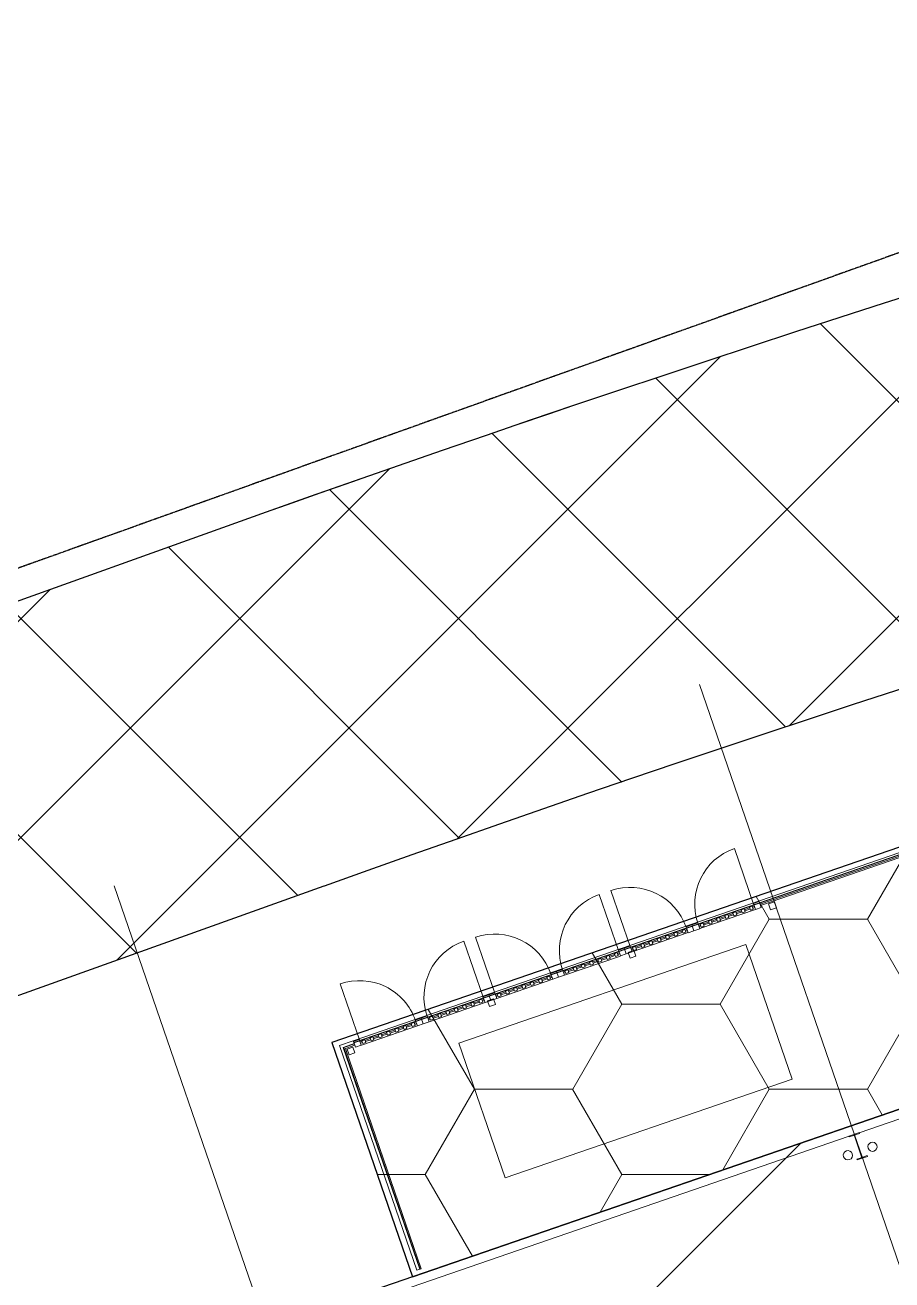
# Model space of a CAD drawing. Header units: millimetres. Extents: x 674 to 609626, y -20132 to 4061356.
# Drawn here: x 108803 to 122804, y 4012758 to 4033027 of the extents above; entities that cross this region are included whole.
import ezdxf

# ---------------------------------------------------------------- set-up
doc = ezdxf.new("R2010")
doc.units = ezdxf.units.MM
doc.linetypes.add('AEC_Double Dash', pattern=[39, 15, -4, 6, -4, 6, -4])
doc.linetypes.add('Boundary', pattern=[16, 5, -2, 5, -2, 0, -2])
for name, color, linetype, lineweight in [('A-000-M_MASS', 13, 'Continuous', 25), ('A-010-M_LINE', 90, 'Continuous', 18), ('A-214-M_CURT_WALL', 52, 'Continuous', 13), ('A-230-M_FLOOR', 192, 'Continuous', 13), ('A-325-M_DOOR', 31, 'Continuous', 13), ('A-325-M_DOOR_PANEL', 31, 'Continuous', 13), ('C-910-M_SITE_BOUND', 91, 'Boundary', 25), ('M-520-M_DRAINAGE_FW', 2, 'Continuous', 13), ('S-280-M_COLUMN', 52, 'Continuous', 13), ('S-280-M_STRUCT_FRAME', 12, 'Continuous', 13), ('Z-030-M_GRID', 191, 'Continuous', 13), ('Z-060-M_DETAIL', 92, 'Continuous', 25)]:
    doc.layers.add(name, color=color, linetype=linetype, lineweight=lineweight)

# ---------------------------------------------------------------- blocks, each defined once
blk = doc.blocks.new('Family - ___-240017-S0_021 - GROUND LOADING PLAN')
at = {"layer": 'C-910-M_SITE_BOUND', "color": 21, "linetype": 'AEC_Double Dash', "lineweight": 5}
blk.add_line((-2388364, 4033725), (-2421585, 4021829), dxfattribs=at)
blk = doc.blocks.new('Mechanical - Condensers - Mechanical - Condensers-1249279-S0_021 - GROUND LOADING PLAN')
at = {"layer": 'A-000-M_MASS', "lineweight": 5}
for p, q in [((-2403056, 4018175), (-2407690, 4016580)), ((-2402308, 4016001), (-2403056, 4018175)), ((-2407690, 4016580), (-2406941, 4014405)), ((-2406941, 4014405), (-2402308, 4016001))]:
    blk.add_line(p, q, dxfattribs=at)
blk = doc.blocks.new('Downpipe - L Spreader - Default-3252010-S0_021 - GROUND LOADING PLAN')
at = {"layer": 'M-520-M_DRAINAGE_FW', "lineweight": 5}
for start, end in [(0, 180), (180, 0)]:
    blk.add_arc((-40, 150), 75, start, end, dxfattribs=at)
blk = doc.blocks.new('Downpipe - L Spreader - Default-3251983-S0_021 - GROUND LOADING PLAN')
at = {"layer": 'M-520-M_DRAINAGE_FW', "lineweight": 5}
for start, end in [(360, 180), (180, 360)]:
    blk.add_arc((-40, -150), 75, start, end, dxfattribs=at)
blk = doc.blocks.new('Structural Framing 5 - Structural Framing 1-1638361-S0_021 - GROUND LOADING PLAN')
at = {"layer": 'S-280-M_STRUCT_FRAME', "lineweight": 5}
for p, q in [((-2401222, 4015137), (-2401390, 4015079)), ((-2401386, 4015067), (-2401316, 4015091)), ((-2401178, 4014748), (-2401295, 4015086)), ((-2401288, 4015101), (-2401218, 4015125)), ((-2401218, 4015125), (-2401222, 4015137)), ((-2401390, 4015079), (-2401386, 4015067)), ((-2401302, 4015084), (-2401186, 4014746)), ((-2401193, 4014731), (-2401262, 4014707)), ((-2401262, 4014707), (-2401258, 4014695)), ((-2401258, 4014695), (-2401090, 4014753)), ((-2401094, 4014765), (-2401164, 4014741)), ((-2401090, 4014753), (-2401094, 4014765))]:
    blk.add_line(p, q, dxfattribs=at)
for centre, start, end in [((-2401313, 4015080), 19.0004, 109.0004), ((-2401284, 4015090), 109.0004, 199.0004), ((-2401196, 4014742), 289.0004, 19.0004), ((-2401167, 4014752), 199.0004, 289.0004)]:
    blk.add_arc(centre, 11.4, start, end, dxfattribs=at)
blk = doc.blocks.new('Curtain_Wall_Batten_Door - Louvre Single Door-3347088-S0_021 - GROUND LOADING PLAN')
at = {"layer": 'A-325-M_DOOR', "lineweight": 5}
for p, q in [((-395, 17), (-445, 17)), ((-445, 17), (-445, -33)), ((-395, -33), (-395, 17)), ((-255, 17), (-305, 17)), ((-305, 17), (-305, -33)), ((-255, -33), (-255, 17)), ((-115, 17), (-165, 17)), ((-165, 17), (-165, -33)), ((-115, -33), (-115, 17)), ((25, 17), (-25, 17)), ((-25, 17), (-25, -33)), ((25, -33), (25, 17)), ((165, 17), (115, 17)), ((115, 17), (115, -33)), ((165, -33), (165, 17)), ((305, 17), (255, 17)), ((255, 17), (255, -33)), ((305, -33), (305, 17)), ((445, 17), (395, 17)), ((395, 17), (395, -33)), ((445, -33), (445, 17)), ((-445, -33), (-395, -33)), ((-305, -33), (-255, -33)), ((-165, -33), (-115, -33)), ((-25, -33), (25, -33)), ((115, -33), (165, -33)), ((255, -33), (305, -33)), ((395, -33), (445, -33))]:
    blk.add_line(p, q, dxfattribs=at)
blk.add_arc((475, 42), 950, 90, 180, dxfattribs=at)
at = {"layer": 'A-325-M_DOOR_PANEL', "lineweight": 5}
blk.add_line((475, 42), (475, 992), dxfattribs=at)
blk = doc.blocks.new('Rectangular Mullion - 100 x 100mm-3347087-S0_021 - GROUND LOADING PLAN')
at = {"layer": 'A-214-M_CURT_WALL', "lineweight": 5}
blk.add_line((-2402902, 4018741), (-2403800, 4018432), dxfattribs=at)
blk = doc.blocks.new('Rectangular Mullion - 100 x 100mm-1677029-S0_021 - GROUND LOADING PLAN')
at = {"layer": 'A-214-M_CURT_WALL', "lineweight": 5}
for p, q in [((-100, 50), (0, 50)), ((-100, -50), (-100, 50)), ((0, 50), (0, -50)), ((0, -50), (-100, -50))]:
    blk.add_line(p, q, dxfattribs=at)
blk = doc.blocks.new('Rectangular Mullion - 100 x 100mm-1677030-S0_021 - GROUND LOADING PLAN')
at = {"layer": 'A-214-M_CURT_WALL', "lineweight": 5}
for p, q in [((0, 50), (-100, 50)), ((-100, 50), (-100, -50)), ((0, -50), (0, 50)), ((-100, -50), (0, -50))]:
    blk.add_line(p, q, dxfattribs=at)
blk = doc.blocks.new('Curtain_Wall_Batten_Door - Louvre Single Door-3241633-S0_021 - GROUND LOADING PLAN')
at = {"layer": 'A-325-M_DOOR', "lineweight": 5}
for p, q in [((-398, 33), (-448, 33)), ((-448, 33), (-448, -17)), ((-398, -17), (-398, 33)), ((-257, 33), (-307, 33)), ((-307, 33), (-307, -17)), ((-257, -17), (-257, 33)), ((-116, 33), (-166, 33)), ((-166, 33), (-166, -17)), ((-116, -17), (-116, 33)), ((25, 33), (-25, 33)), ((-25, 33), (-25, -17)), ((25, -17), (25, 33)), ((166, 33), (116, 33)), ((116, 33), (116, -17)), ((166, -17), (166, 33)), ((307, 33), (257, 33)), ((257, 33), (257, -17)), ((307, -17), (307, 33)), ((448, 33), (398, 33)), ((398, 33), (398, -17)), ((448, -17), (448, 33)), ((-448, -17), (-398, -17)), ((-307, -17), (-257, -17)), ((-166, -17), (-116, -17)), ((-25, -17), (25, -17)), ((116, -17), (166, -17)), ((257, -17), (307, -17)), ((398, -17), (448, -17))]:
    blk.add_line(p, q, dxfattribs=at)
blk.add_arc((478, -42), 956, 180, 270, dxfattribs=at)
at = {"layer": 'A-325-M_DOOR_PANEL', "lineweight": 5}
blk.add_line((478, -42), (478, -998), dxfattribs=at)
blk = doc.blocks.new('Rectangular Mullion - 100 x 100mm-2718796-S0_021 - GROUND LOADING PLAN')
at = {"layer": 'A-214-M_CURT_WALL', "lineweight": 5}
blk.add_line((-2409267, 4016549), (-2408362, 4016861), dxfattribs=at)
blk = doc.blocks.new('Rectangular Mullion - 100 x 100mm-1765060-S0_021 - GROUND LOADING PLAN')
at = {"layer": 'A-214-M_CURT_WALL', "lineweight": 5}
for p, q in [((-100, 50), (0, 50)), ((-100, -50), (-100, 50)), ((0, 50), (0, -50)), ((0, -50), (-100, -50))]:
    blk.add_line(p, q, dxfattribs=at)
blk = doc.blocks.new('Rectangular Mullion - 100 x 100mm-1765061-S0_021 - GROUND LOADING PLAN')
at = {"layer": 'A-214-M_CURT_WALL', "lineweight": 5}
for p, q in [((0, 50), (-100, 50)), ((-100, 50), (-100, -50)), ((0, -50), (0, 50)), ((-100, -50), (0, -50))]:
    blk.add_line(p, q, dxfattribs=at)
blk = doc.blocks.new('Curtain_Wall_Batten_Door - Louvre Single Door-3241557-S0_021 - GROUND LOADING PLAN')
at = {"layer": 'A-325-M_DOOR', "lineweight": 5}
for p, q in [((-398, 17), (-448, 17)), ((-448, 17), (-448, -33)), ((-398, -33), (-398, 17)), ((-257, 17), (-307, 17)), ((-307, 17), (-307, -33)), ((-257, -33), (-257, 17)), ((-116, 17), (-166, 17)), ((-166, 17), (-166, -33)), ((-116, -33), (-116, 17)), ((25, 17), (-25, 17)), ((-25, 17), (-25, -33)), ((25, -33), (25, 17)), ((166, 17), (116, 17)), ((116, 17), (116, -33)), ((166, -33), (166, 17)), ((307, 17), (257, 17)), ((257, 17), (257, -33)), ((307, -33), (307, 17)), ((448, 17), (398, 17)), ((398, 17), (398, -33)), ((448, -33), (448, 17)), ((-448, -33), (-398, -33)), ((-307, -33), (-257, -33)), ((-166, -33), (-116, -33)), ((-25, -33), (25, -33)), ((116, -33), (166, -33)), ((257, -33), (307, -33)), ((398, -33), (448, -33))]:
    blk.add_line(p, q, dxfattribs=at)
blk.add_arc((478, 42), 956, 90, 180, dxfattribs=at)
at = {"layer": 'A-325-M_DOOR_PANEL', "lineweight": 5}
blk.add_line((478, 42), (478, 998), dxfattribs=at)
blk = doc.blocks.new('Rectangular Mullion - 100 x 100mm-1674794-S0_021 - GROUND LOADING PLAN')
at = {"layer": 'A-214-M_CURT_WALL', "lineweight": 5}
blk.add_line((-2407269, 4017237), (-2408173, 4016926), dxfattribs=at)
blk = doc.blocks.new('Rectangular Mullion - LVR002 - Swaged Louvre-3347191-S0_021 - GROUND LOADING PLAN')
at = {"layer": 'A-214-M_CURT_WALL', "lineweight": 5}
for p, q in [((-2395899, 4021210), (-2392998, 4022209)), ((-2392991, 4022191), (-2395893, 4021192)), ((-2392998, 4022209), (-2392991, 4022191)), ((-2396022, 4021168), (-2395994, 4021178)), ((-2396689, 4020938), (-2396603, 4020968)), ((-2396556, 4020984), (-2396470, 4021014)), ((-2396463, 4020995), (-2396549, 4020966)), ((-2396422, 4021030), (-2396336, 4021060)), ((-2396330, 4021041), (-2396416, 4021011)), ((-2396289, 4021076), (-2396203, 4021106)), ((-2396196, 4021087), (-2396282, 4021057)), ((-2396156, 4021122), (-2396069, 4021152)), ((-2396063, 4021133), (-2396149, 4021103)), ((-2395987, 4021159), (-2396016, 4021149)), ((-2397249, 4020746), (-2397163, 4020775)), ((-2397116, 4020792), (-2397087, 4020801)), ((-2397081, 4020782), (-2397109, 4020773)), ((-2396898, 4020867), (-2396870, 4020876)), ((-2396863, 4020857), (-2396892, 4020848)), ((-2396822, 4020893), (-2396736, 4020922)), ((-2396730, 4020903), (-2396816, 4020874)), ((-2396596, 4020949), (-2396683, 4020920)), ((-2397782, 4020562), (-2397696, 4020592)), ((-2397690, 4020573), (-2397776, 4020543)), ((-2397649, 4020608), (-2397563, 4020638)), ((-2397556, 4020619), (-2397642, 4020589)), ((-2397516, 4020654), (-2397430, 4020684)), ((-2397423, 4020665), (-2397509, 4020635)), ((-2397382, 4020700), (-2397296, 4020729)), ((-2397290, 4020711), (-2397376, 4020681)), ((-2397156, 4020756), (-2397242, 4020727)), ((-2398340, 4020370), (-2398256, 4020399)), ((-2398250, 4020380), (-2398333, 4020351)), ((-2398209, 4020415), (-2398180, 4020425)), ((-2398174, 4020406), (-2398202, 4020396)), ((-2397991, 4020490), (-2397963, 4020500)), ((-2397956, 4020481), (-2397985, 4020471)), ((-2397916, 4020516), (-2397830, 4020546)), ((-2397823, 4020527), (-2397909, 4020497)), ((-2398995, 4020145), (-2398911, 4020173)), ((-2398905, 4020154), (-2398988, 4020126)), ((-2398864, 4020190), (-2398780, 4020218)), ((-2398774, 4020200), (-2398857, 4020171)), ((-2398733, 4020235), (-2398649, 4020264)), ((-2398643, 4020245), (-2398726, 4020216)), ((-2398602, 4020280), (-2398518, 4020309)), ((-2398512, 4020290), (-2398595, 4020261)), ((-2398471, 4020325), (-2398387, 4020354)), ((-2398381, 4020335), (-2398464, 4020306)), ((-2399553, 4019952), (-2399468, 4019982)), ((-2399461, 4019963), (-2399546, 4019934)), ((-2399420, 4019998), (-2399335, 4020027)), ((-2399329, 4020008), (-2399414, 4019979)), ((-2399288, 4020044), (-2399260, 4020053)), ((-2399253, 4020034), (-2399281, 4020025)), ((-2399070, 4020118), (-2399042, 4020128)), ((-2399036, 4020109), (-2399064, 4020100)), ((-2400158, 4019744), (-2400129, 4019754)), ((-2400082, 4019770), (-2399997, 4019799)), ((-2399991, 4019781), (-2400076, 4019751)), ((-2399950, 4019816), (-2399865, 4019845)), ((-2399858, 4019826), (-2399943, 4019797)), ((-2399817, 4019861), (-2399732, 4019891)), ((-2399726, 4019872), (-2399811, 4019842)), ((-2399685, 4019907), (-2399600, 4019936)), ((-2399593, 4019917), (-2399679, 4019888)), ((-2402825, 4018826), (-2400252, 4019712)), ((-2400246, 4019693), (-2402819, 4018807)), ((-2400123, 4019735), (-2400151, 4019725)), ((-2403081, 4018738), (-2402995, 4018767)), ((-2402989, 4018748), (-2403074, 4018719)), ((-2402948, 4018783), (-2402920, 4018793)), ((-2402913, 4018774), (-2402942, 4018764)), ((-2403742, 4018510), (-2403657, 4018539)), ((-2403610, 4018555), (-2403525, 4018585)), ((-2403518, 4018566), (-2403604, 4018536)), ((-2403478, 4018601), (-2403393, 4018630)), ((-2403386, 4018611), (-2403471, 4018582)), ((-2403345, 4018646), (-2403260, 4018676)), ((-2403254, 4018657), (-2403339, 4018628)), ((-2403213, 4018692), (-2403128, 4018721)), ((-2403121, 4018702), (-2403206, 4018673)), ((-2404302, 4018317), (-2404216, 4018347)), ((-2404169, 4018363), (-2404083, 4018393)), ((-2404076, 4018374), (-2404162, 4018344)), ((-2404036, 4018409), (-2404007, 4018419)), ((-2404001, 4018400), (-2404029, 4018390)), ((-2403818, 4018484), (-2403790, 4018493)), ((-2403783, 4018475), (-2403812, 4018465)), ((-2403651, 4018520), (-2403736, 4018491)), ((-2404836, 4018133), (-2404750, 4018163)), ((-2404743, 4018144), (-2404829, 4018114)), ((-2404702, 4018179), (-2404616, 4018209)), ((-2404610, 4018190), (-2404696, 4018160)), ((-2404569, 4018225), (-2404483, 4018255)), ((-2404476, 4018236), (-2404562, 4018206)), ((-2404436, 4018271), (-2404350, 4018301)), ((-2404343, 4018282), (-2404429, 4018252)), ((-2404210, 4018328), (-2404296, 4018298)), ((-2405529, 4017895), (-2405443, 4017924)), ((-2405396, 4017941), (-2405309, 4017970)), ((-2405303, 4017951), (-2405389, 4017922)), ((-2405262, 4017986), (-2405176, 4018016)), ((-2405170, 4017997), (-2405256, 4017968)), ((-2405129, 4018032), (-2405100, 4018042)), ((-2405094, 4018023), (-2405122, 4018013)), ((-2404911, 4018107), (-2404883, 4018117)), ((-2404877, 4018098), (-2404905, 4018088)), ((-2406005, 4017731), (-2405976, 4017741)), ((-2405970, 4017722), (-2405998, 4017712)), ((-2405929, 4017757), (-2405843, 4017786)), ((-2405836, 4017768), (-2405923, 4017738)), ((-2405796, 4017803), (-2405710, 4017832)), ((-2405703, 4017813), (-2405789, 4017784)), ((-2405662, 4017849), (-2405576, 4017878)), ((-2405570, 4017859), (-2405656, 4017830)), ((-2405436, 4017905), (-2405522, 4017876)), ((-2406622, 4017518), (-2406536, 4017548)), ((-2406530, 4017529), (-2406616, 4017499)), ((-2406489, 4017564), (-2406403, 4017594)), ((-2406396, 4017575), (-2406482, 4017545)), ((-2406356, 4017610), (-2406269, 4017640)), ((-2406263, 4017621), (-2406349, 4017591)), ((-2406222, 4017656), (-2406194, 4017666)), ((-2406187, 4017647), (-2406216, 4017637)), ((-2407098, 4017354), (-2407070, 4017364)), ((-2407063, 4017345), (-2407091, 4017335)), ((-2407022, 4017380), (-2406936, 4017410)), ((-2406930, 4017391), (-2407016, 4017361)), ((-2406889, 4017426), (-2406803, 4017456)), ((-2406796, 4017437), (-2406882, 4017407)), ((-2406756, 4017472), (-2406670, 4017502)), ((-2406663, 4017483), (-2406749, 4017453)), ((-2407849, 4017096), (-2407763, 4017125)), ((-2407716, 4017142), (-2407629, 4017171)), ((-2407623, 4017152), (-2407709, 4017123)), ((-2407582, 4017188), (-2407496, 4017217)), ((-2407490, 4017198), (-2407576, 4017169)), ((-2407449, 4017234), (-2407363, 4017263)), ((-2407356, 4017244), (-2407442, 4017215)), ((-2407315, 4017279), (-2407287, 4017289)), ((-2407281, 4017270), (-2407309, 4017261)), ((-2408409, 4016903), (-2408380, 4016913)), ((-2408191, 4016978), (-2408163, 4016988)), ((-2408156, 4016969), (-2408185, 4016959)), ((-2408116, 4017004), (-2408030, 4017034)), ((-2408023, 4017015), (-2408109, 4016985)), ((-2407982, 4017050), (-2407896, 4017079)), ((-2407890, 4017061), (-2407976, 4017031)), ((-2407756, 4017106), (-2407842, 4017077)), ((-2408942, 4016719), (-2408856, 4016749)), ((-2408850, 4016730), (-2408936, 4016700)), ((-2408809, 4016765), (-2408723, 4016795)), ((-2408716, 4016776), (-2408802, 4016746)), ((-2408676, 4016811), (-2408589, 4016841)), ((-2408583, 4016822), (-2408669, 4016792)), ((-2408542, 4016857), (-2408456, 4016887)), ((-2408450, 4016868), (-2408536, 4016838)), ((-2408374, 4016894), (-2408402, 4016884)), ((-2409285, 4016601), (-2409256, 4016611)), ((-2409250, 4016592), (-2409278, 4016582)), ((-2409209, 4016627), (-2409123, 4016657)), ((-2409116, 4016638), (-2409202, 4016609)), ((-2409076, 4016673), (-2408990, 4016703)), ((-2408983, 4016684), (-2409069, 4016654))]:
    blk.add_line(p, q, dxfattribs=at)
blk = doc.blocks.new('Rectangular Mullion - LVR002 - Swaged Louvre-V71-S0_021 - GROUND LOADING PLAN')
at = {"layer": 'A-214-M_CURT_WALL', "lineweight": 5}
for p, q in [((-2409398, 4016622), (-2393016, 4022263)), ((-2393007, 4022235), (-2409388, 4016594)), ((-2409386, 4016590), (-2393005, 4022231)), ((-2393016, 4022263), (-2393007, 4022235)), ((-2393005, 4022231), (-2393007, 4022235)), ((-2409394, 4016611), (-2409398, 4016622)), ((-2409388, 4016594), (-2409386, 4016590))]:
    blk.add_line(p, q, dxfattribs=at)
blk = doc.blocks.new('Rectangular Mullion - LVR002 - Swaged Louvre-3347157-S0_021 - GROUND LOADING PLAN')
at = {"layer": 'A-214-M_CURT_WALL', "lineweight": 5}
for p, q in [((-2408317, 4012931), (-2409549, 4016510)), ((-2409524, 4016498), (-2408298, 4012938)), ((-2408298, 4012938), (-2408317, 4012931))]:
    blk.add_line(p, q, dxfattribs=at)
blk = doc.blocks.new('Rectangular Mullion - LVR002 - Swaged Louvre-V72-S0_021 - GROUND LOADING PLAN')
at = {"layer": 'A-214-M_CURT_WALL', "lineweight": 5}
for p, q in [((-2408370, 4012913), (-2409621, 4016545)), ((-2409552, 4016512), (-2409558, 4016514)), ((-2409558, 4016514), (-2408323, 4012929)), ((-2408319, 4012931), (-2409552, 4016512)), ((-2408323, 4012929), (-2408370, 4012913)), ((-2408323, 4012929), (-2408319, 4012931))]:
    blk.add_line(p, q, dxfattribs=at)
blk = doc.blocks.new('Rectangular Mullion - LVR002 - Swaged Louvre-3347158-S0_021 - GROUND LOADING PLAN')
at = {"layer": 'A-214-M_CURT_WALL', "lineweight": 5}
for p, q in [((-2409549, 4016510), (-2409379, 4016569)), ((-2409373, 4016550), (-2409524, 4016498))]:
    blk.add_line(p, q, dxfattribs=at)
blk = doc.blocks.new('Rectangular Mullion - LVR002 - Swaged Louvre-V73-S0_021 - GROUND LOADING PLAN')
at = {"layer": 'A-214-M_CURT_WALL', "lineweight": 5}
for p, q in [((-2409621, 4016545), (-2409398, 4016622)), ((-2409381, 4016575), (-2409558, 4016514)), ((-2409558, 4016514), (-2409552, 4016512)), ((-2409552, 4016512), (-2409380, 4016571)), ((-2409380, 4016571), (-2409381, 4016575))]:
    blk.add_line(p, q, dxfattribs=at)
blk = doc.blocks.new('aba - Structural Column - Steel - SHS - SHS100x100x9-3123692-S0_021 - GROUND LOADING PLAN')
at = {"layer": 'S-280-M_COLUMN', "lineweight": 5}
for p, q in [((-50, 50), (-50, -50)), ((-50, 50), (50, 50)), ((50, 50), (50, -50)), ((-50, -50), (50, -50))]:
    blk.add_line(p, q, dxfattribs=at)
blk = doc.blocks.new('25021-APA-ZZ-ZZ-M3-AR-000001_V3_rvt-1-S0_021 - GROUND LOADING PLAN')
at = {"layer": 'A-230-M_FLOOR', "lineweight": 5}
for p, q in [((-2374117, 4028859), (-2409744, 4016591)), ((-2421411, 4021360), (-2411511, 4024905)), ((-2408442, 4012809), (-2372999, 4025013)), ((-2419330, 4015733), (-2409869, 4019121)), ((-2391931, 4018336), (-2401223, 4015136)), ((-2409744, 4016591), (-2408442, 4012809)), ((-2401389, 4015079), (-2410674, 4011882)), ((-2408442, 4012809), (-2411856, 4011634))]:
    blk.add_line(p, q, dxfattribs=at)
blk.add_arc((-2296592, 3702791), 336000, 101.5, 109.70228, dxfattribs=at)
blk.add_open_spline([(-2411511, 4024905), (-2400296, 4028922), (-2388868, 4032341), (-2377291, 4035145)], degree=3, dxfattribs=at)
at = {"layer": 'A-000-M_MASS', "color": 253, "lineweight": 5}
blk.add_blockref('Mechanical - Condensers - Mechanical - Condensers-1249279-S0_021 - GROUND LOADING PLAN', (0, 0), dxfattribs=at)
at = {"layer": 'A-214-M_CURT_WALL', "color": 253, "lineweight": 5}
for name, p in [('Rectangular Mullion - LVR002 - Swaged Louvre-V71-S0_021 - GROUND LOADING PLAN', (0, 0)), ('Rectangular Mullion - LVR002 - Swaged Louvre-3347191-S0_021 - GROUND LOADING PLAN', (0, 0)), ('Rectangular Mullion - 100 x 100mm-3347087-S0_021 - GROUND LOADING PLAN', (0, 0)), ('Rectangular Mullion - 100 x 100mm-2718796-S0_021 - GROUND LOADING PLAN', (4373, 1506)), ('Rectangular Mullion - 100 x 100mm-1674794-S0_021 - GROUND LOADING PLAN', (2187, 753)), ('Rectangular Mullion - 100 x 100mm-2718796-S0_021 - GROUND LOADING PLAN', (2187, 753)), ('Rectangular Mullion - 100 x 100mm-1674794-S0_021 - GROUND LOADING PLAN', (0, 0)), ('Rectangular Mullion - 100 x 100mm-2718796-S0_021 - GROUND LOADING PLAN', (0, 0)), ('Rectangular Mullion - LVR002 - Swaged Louvre-V73-S0_021 - GROUND LOADING PLAN', (0, 0)), ('Rectangular Mullion - LVR002 - Swaged Louvre-V72-S0_021 - GROUND LOADING PLAN', (0, 0)), ('Rectangular Mullion - LVR002 - Swaged Louvre-3347158-S0_021 - GROUND LOADING PLAN', (0, 0)), ('Rectangular Mullion - LVR002 - Swaged Louvre-3347157-S0_021 - GROUND LOADING PLAN', (0, 0))]:
    blk.add_blockref(name, p, dxfattribs=at)
at = {"layer": 'A-214-M_CURT_WALL', "color": 253, "lineweight": 5, "extrusion": (0, 0, -1)}
for name, p, rotation in [('Rectangular Mullion - 100 x 100mm-1677029-S0_021 - GROUND LOADING PLAN', (2402824, 4018821), 160.9995928798052), ('Rectangular Mullion - 100 x 100mm-1765060-S0_021 - GROUND LOADING PLAN', (2405004, 4018070), 340.9995928798157), ('Rectangular Mullion - 100 x 100mm-1677029-S0_021 - GROUND LOADING PLAN', (2405004, 4018070), 160.9995928798166), ('Rectangular Mullion - 100 x 100mm-1677029-S0_021 - GROUND LOADING PLAN', (2407191, 4017317), 160.9995928798146), ('Rectangular Mullion - 100 x 100mm-1765060-S0_021 - GROUND LOADING PLAN', (2407191, 4017317), 340.9995928798138), ('Rectangular Mullion - 100 x 100mm-1765060-S0_021 - GROUND LOADING PLAN', (2409378, 4016564), 340.9995928798044)]:
    blk.add_blockref(name, p, dxfattribs=dict(at, rotation=rotation))
at = {"layer": 'A-214-M_CURT_WALL', "color": 253, "lineweight": 5}
for name, p, rotation in [('Rectangular Mullion - 100 x 100mm-1765061-S0_021 - GROUND LOADING PLAN', (-2403911, 4018446), 19.00040712018425), ('Rectangular Mullion - 100 x 100mm-1677030-S0_021 - GROUND LOADING PLAN', (-2403911, 4018446), 199.0004071201948), ('Rectangular Mullion - 100 x 100mm-1765061-S0_021 - GROUND LOADING PLAN', (-2406098, 4017693), 19.00040712018626), ('Rectangular Mullion - 100 x 100mm-1677030-S0_021 - GROUND LOADING PLAN', (-2406098, 4017693), 199.0004071201834), ('Rectangular Mullion - 100 x 100mm-1765061-S0_021 - GROUND LOADING PLAN', (-2408284, 4016941), 19.00040712019558), ('Rectangular Mullion - 100 x 100mm-1677030-S0_021 - GROUND LOADING PLAN', (-2408284, 4016941), 199.0004071201854)]:
    blk.add_blockref(name, p, dxfattribs=dict(at, rotation=rotation))
at = {"layer": 'A-325-M_DOOR', "color": 253, "lineweight": 5}
for name, p, rotation in [('Curtain_Wall_Batten_Door - Louvre Single Door-3347088-S0_021 - GROUND LOADING PLAN', (-2403367, 4018634), 19.00040712019478), ('Curtain_Wall_Batten_Door - Louvre Single Door-3241633-S0_021 - GROUND LOADING PLAN', (-2404458, 4018258), 199.0004071201842), ('Curtain_Wall_Batten_Door - Louvre Single Door-3241557-S0_021 - GROUND LOADING PLAN', (-2405551, 4017882), 19.00040712018343), ('Curtain_Wall_Batten_Door - Louvre Single Door-3241633-S0_021 - GROUND LOADING PLAN', (-2406644, 4017505), 199.0004071201863), ('Curtain_Wall_Batten_Door - Louvre Single Door-3241557-S0_021 - GROUND LOADING PLAN', (-2407738, 4017129), 19.00040712018542), ('Curtain_Wall_Batten_Door - Louvre Single Door-3241633-S0_021 - GROUND LOADING PLAN', (-2408831, 4016752), 199.0004071201956)]:
    blk.add_blockref(name, p, dxfattribs=dict(at, rotation=rotation))
at = {"layer": 'C-910-M_SITE_BOUND', "color": 253, "lineweight": 5}
blk.add_blockref('Family - ___-240017-S0_021 - GROUND LOADING PLAN', (0, 0), dxfattribs=at)
at = {"layer": 'M-520-M_DRAINAGE_FW', "color": 253, "lineweight": 5}
for name, p, rotation in [('Downpipe - L Spreader - Default-3252010-S0_021 - GROUND LOADING PLAN', (-2400924, 4014779), 19.00040712024361), ('Downpipe - L Spreader - Default-3251983-S0_021 - GROUND LOADING PLAN', (-2401396, 4014617), 199.0004071202827)]:
    blk.add_blockref(name, p, dxfattribs=dict(at, rotation=rotation))
at = {"layer": 'S-280-M_COLUMN', "color": 253, "lineweight": 5, "rotation": 19.00040712015785}
for p in [(-2402625, 4018799), (-2404894, 4018018), (-2407164, 4017237), (-2409433, 4016455)]:
    blk.add_blockref('aba - Structural Column - Steel - SHS - SHS100x100x9-3123692-S0_021 - GROUND LOADING PLAN', p, dxfattribs=at)
at = {"layer": 'S-280-M_STRUCT_FRAME', "color": 253, "lineweight": 5}
blk.add_blockref('Structural Framing 5 - Structural Framing 1-1638361-S0_021 - GROUND LOADING PLAN', (0, 0), dxfattribs=at)
blk = doc.blocks.new('Family - ___-3870354-S0_021 - GROUND LOADING PLAN')
at = {"layer": 'C-910-M_SITE_BOUND'}
blk.add_line((-2388364, 4033725), (-2421585, 4021829), dxfattribs=at)

msp = doc.modelspace()

# ---------------------------------------------------------------- hatches: boundary and pattern name
at = {"layer": 'Z-060-M_DETAIL', "lineweight": 18}
h = msp.add_hatch(dxfattribs=at)
h.set_pattern_fill('FP_39', color=150, style=0, pattern_type=2)
h.set_pattern_definition([(45, (2523501.4, 0), (-1767.767, 1767.767), []), (135, (2523501.4, 0), (-1767.767, -1767.767), [])])
h.paths.add_polyline_path([(96245, 3945586), (100712, 3950053), (100488, 3950102), (100182, 3950188), (100047, 3950231), (99832, 3950312), (99622, 3950403), (99416, 3950505), (99164, 3950647), (99020, 3950737), (98831, 3950868), (97520, 3951917), (97129, 3952216), (96907, 3952378), (96590, 3952594), (96111, 3952893), (95937, 3952997), (95601, 3953183), (95093, 3953438), (94914, 3953524), (94563, 3953678), (94075, 3953870), (93847, 3953954), (93483, 3954076), (93057, 3954202), (92745, 3954285), (92372, 3954373), (91996, 3954449), (91617, 3954513), (91237, 3954566), (90856, 3954607), (90474, 3954636), (90004, 3954655), (89707, 3954660), (81061, 3954660), (80707, 3954666), (80355, 3954685), (80003, 3954716), (79652, 3954760), (79303, 3954816), (78957, 3954885), (78613, 3954965), (78272, 3955058), (77790, 3955213), (77601, 3955280), (77272, 3955408), (76948, 3955548), (76628, 3955700), (76315, 3955862), (76007, 3956036), (75706, 3956221), (75411, 3956416), (75124, 3956621), (74737, 3956925), (74571, 3957062), (74307, 3957297), (74052, 3957540), (73719, 3957888), (73567, 3958055), (73298, 3958377), (73121, 3958602), (72912, 3958887), (72714, 3959180), (72526, 3959479), (72349, 3959785), (72183, 3960096), (72028, 3960414), (71884, 3960737), (71752, 3961064), (71632, 3961397), (63374, 3985498), (63253, 3985872), (63143, 3986250), (63045, 3986631), (62959, 3987015), (62886, 3987401), (62823, 3987800), (62775, 3988180), (62738, 3988571), (62713, 3988964), (62701, 3989357), (62701, 3989750), (62714, 3990143), (62739, 3990536), (62776, 3990927), (62851, 3991478), (62887, 3991706), (62961, 3992092), (63047, 3992476), (63145, 3992857), (63282, 3993317), (63377, 3993608), (63540, 3994053), (63656, 3994344), (63812, 3994705), (64029, 3995155), (64159, 3995411), (64349, 3995755), (64558, 3996107), (64761, 3996425), (65067, 3996867), (65214, 3997068), (65455, 3997378), (65706, 3997681), (65967, 3997976), (66236, 3998262), (66594, 3998614), (66830, 3998833), (67098, 3999068), (67401, 3999318), (67712, 3999559), (68031, 3999789), (68357, 4000010), (68689, 4000220), (69028, 4000420), (69373, 4000608), (69724, 4000786), (86757, 4009087), (104171, 4015733), (114432, 4019404), (115522, 4019791), (117414, 4020449), (119311, 4021097), (121212, 4021733), (123116, 4022358), (125024, 4022971), (126936, 4023573), (128851, 4024164), (130769, 4024743), (132692, 4025311), (134788, 4025915), (136546, 4026412), (138860, 4027048), (140413, 4027467), (142931, 4028126), (144292, 4028475), (147002, 4029149), (148183, 4029438), (151073, 4030119), (152086, 4030354), (154041, 4030794), (155999, 4031223), (157959, 4031640), (159922, 4032046), (170220, 4034141), (171181, 4031349), (196234, 4037610), (195955, 4039377), (260999, 4052607), (261254, 4052656), (262017, 4052784), (262525, 4052859), (263040, 4052927), (263638, 4052993), (264238, 4053047), (265070, 4053101), (265440, 4053120), (266042, 4053138), (267106, 4053144), (286913, 4053144), (287204, 4053138), (287495, 4053120), (287784, 4053090), (288072, 4053047), (288358, 4052993), (288642, 4052927), (288922, 4052850), (289199, 4052760), (289498, 4052649), (289741, 4052547), (290004, 4052424), (290263, 4052290), (290515, 4052146), (290762, 4051991), (291002, 4051826), (291234, 4051651), (291533, 4051401), (291677, 4051273), (291886, 4051071), (292086, 4050860), (292278, 4050641), (292527, 4050322), (292633, 4050180), (292796, 4049938), (292948, 4049691), (293090, 4049437), (293222, 4049177), (293343, 4048912), (293452, 4048642), (293569, 4048308), (293637, 4048091), (293712, 4047809), (293776, 4047525), (293827, 4047239), (296518, 4030249), (296518, 4059144), (268053, 4059144), (267282, 4059138), (266510, 4059120), (265738, 4059090), (264968, 4059049), (264197, 4058995), (263428, 4058930), (262660, 4058852), (261893, 4058763), (260999, 4058643), (260364, 4058549), (259603, 4058425), (258843, 4058288), (258085, 4058140), (158330, 4037845), (156365, 4037439), (154402, 4037021), (152442, 4036592), (150485, 4036151), (148530, 4035698), (146578, 4035234), (144629, 4034758), (142683, 4034271), (140740, 4033771), (138800, 4033261), (136862, 4032738), (134788, 4032165), (132997, 4031659), (131070, 4031102), (129146, 4030534), (126646, 4029776), (125308, 4029363), (123394, 4028760), (121484, 4028146), (119577, 4027521), (117675, 4026884), (115776, 4026236), (113881, 4025576), (110360, 4024322), (102090, 4021360), (84369, 4014597), (64120, 4004730), (61505, 4003095), (61206, 4002902), (60874, 4002672), (60551, 4002433), (60234, 4002184), (59926, 4001925), (59626, 4001656), (59334, 4001378), (59052, 4001091), (58778, 4000796), (58514, 4000492), (58259, 4000180), (58014, 3999860), (57780, 3999533), (57555, 3999199), (57328, 3998833), (57139, 3998510), (56946, 3998156), (56766, 3997796), (56596, 3997431), (56438, 3997060), (56291, 3996685), (56157, 3996306), (56034, 3995922), (55923, 3995535), (55824, 3995144), (55738, 3994751), (55664, 3994355), (55602, 3993957), (55553, 3993558), (55516, 3993157), (55492, 3992755), (55480, 3992352), (55481, 3991949), (55499, 3991478), (55521, 3991145), (55559, 3990744), (55610, 3990345), (55674, 3989947), (55750, 3989552), (55838, 3989159), (55938, 3988769), (56051, 3988382), (56244, 3987800), (67013, 3956365), (67139, 3956015), (67277, 3955669), (67426, 3955328), (67612, 3954942), (67757, 3954661), (67939, 3954336), (68131, 3954018), (68333, 3953705), (68546, 3953400), (68768, 3953101), (69000, 3952810), (69241, 3952527), (69492, 3952252), (69751, 3951985), (70019, 3951726), (70295, 3951477), (70579, 3951236), (70871, 3951005), (71171, 3950784), (71477, 3950573), (71790, 3950371), (72109, 3950180), (72435, 3950000), (72766, 3949830), (73103, 3949672), (73444, 3949524), (73791, 3949387), (74141, 3949262), (74496, 3949149), (74854, 3949047), (75215, 3948956), (75579, 3948878), (75945, 3948811), (76313, 3948757), (76683, 3948715), (77054, 3948684), (77426, 3948666), (77798, 3948660), (88374, 3948660), (88760, 3948654), (89146, 3948635), (89531, 3948603), (90004, 3948546), (90296, 3948502), (90676, 3948433), (91054, 3948352), (91429, 3948258), (91800, 3948152), (92168, 3948034), (92531, 3947904), (92891, 3947763), (93245, 3947609), (93594, 3947444), (94075, 3947192), (94276, 3947081), (94607, 3946882), (94932, 3946673), (95250, 3946454), (95560, 3946224), (95863, 3945984), (96111, 3945732)])
h = msp.add_hatch(dxfattribs=at)
h.set_pattern_fill('FP_43', color=240, style=0, pattern_type=2)
h.set_pattern_definition([(45, (2523501.4, 0), (-2262.7417, 2262.7417), [])])
h.paths.add_polyline_path([(76024, 3957063), (123550, 3973428), (125141, 3968809), (218853, 3968809), (215362, 3990817), (202456, 3993537), (201710, 3998248), (201451, 3998207), (195477, 4036005), (168099, 4029182), (167515, 4030872), (63001, 3994884), (75754, 3957846)])
h = msp.add_hatch(dxfattribs=at)
h.set_pattern_fill('FP_41', color=190, style=0, pattern_type=2)
h.set_pattern_definition([(0, (2523501.4, 0), (2381.25, 1374.815), [1587.5, -3175]), (120, (2523501.4, 0), (-2381.2497, 1374.8155), [1587.5, -3175]), (60, (2523501.4, 0), (0.0003, 2749.6305), [0, -3175, 1587.5, 0])])
h.paths.add_polyline_path([(115060, 4012809), (150516, 4025018), (149214, 4028800), (113757, 4016591), (114806, 4013544)])

# ---------------------------------------------------------------- linework, layer by layer
at = {"layer": 'A-010-M_LINE', "lineweight": 25}
for p, q in [((167515, 4030872), (63001, 3994884)), ((149214, 4028800), (113757, 4016591)), ((115060, 4012809), (150516, 4025018)), ((111990, 4024905), (102090, 4021360)), ((104171, 4015733), (113633, 4019121)), ((113757, 4016591), (115060, 4012809))]:
    msp.add_line(p, q, dxfattribs=at)
for centre, radius in [((225390, 3708232), 336366), ((226909, 3702791), 336000)]:
    msp.add_arc(centre, radius, 101.5, 109.70228, dxfattribs=at)
at = {"layer": 'Z-030-M_GRID'}
for p, q in [((171746, 4032329), (43294, 3988098)), ((146627, 3944169), (119697, 4022377)), ((136317, 3943395), (110242, 4019121))]:
    msp.add_line(p, q, dxfattribs=at)

# ---------------------------------------------------------------- block references
at = {"lineweight": 5}
msp.add_blockref('25021-APA-ZZ-ZZ-M3-AR-000001_V3_rvt-1-S0_021 - GROUND LOADING PLAN', (2523501, 0), dxfattribs=at)
at = {"layer": 'C-910-M_SITE_BOUND'}
msp.add_blockref('Family - ___-3870354-S0_021 - GROUND LOADING PLAN', (2523501, 0), dxfattribs=at)

doc.saveas('drawing.dxf')
